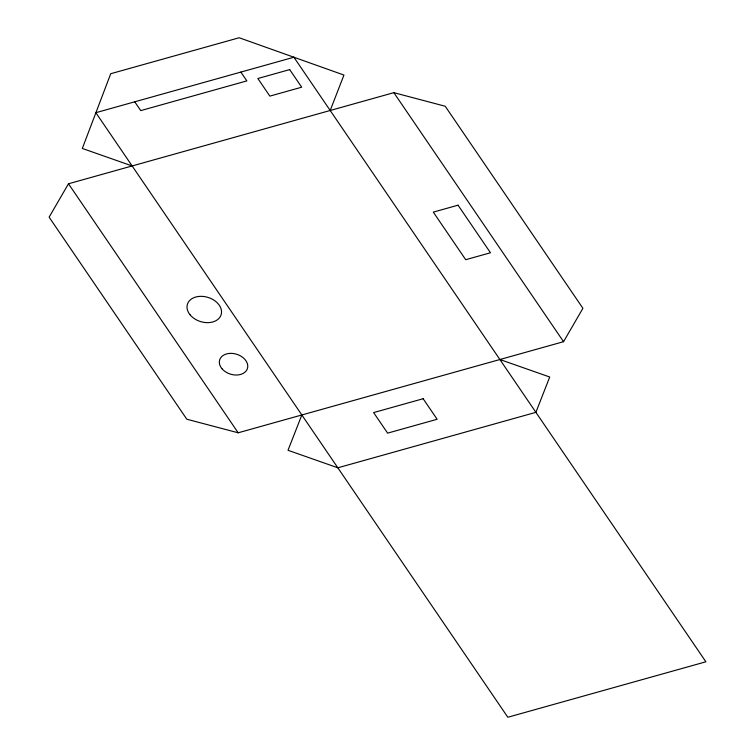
<?xml version="1.0" encoding="UTF-8"?>
<svg xmlns="http://www.w3.org/2000/svg" width="755" height="755" viewBox="0 0 755 755"><rect width="100%" height="100%" fill="white"/><g stroke="black" fill="none" stroke-linecap="round" stroke-linejoin="round"><path stroke-width="1.13" d="M330.19 110.494L343.95 75.056L239.184 37.75L110.73 73.716L82.314 148.452L132.144 165.949M301.84 414.967L288.014 450.291L337.844 467.798L535.89 412.343L549.725 377.019L499.895 359.512M68.488 183.776L49.113 217.157L186.815 419.223L238.184 432.794L563.551 341.694L582.917 308.314L445.214 106.247L393.855 92.667L68.488 183.776L238.184 432.794M393.855 92.667L563.551 341.694M240.854 72.093L246.847 80.898L140.751 110.608L134.749 101.802M293.903 57.238L95.847 112.693L507.832 717.25L705.887 661.795L293.903 57.238M289.693 69.602L257.861 78.511L269.856 96.121L301.689 87.203L289.693 69.602M458.049 205.19L433.294 212.117L465.712 259.701L490.476 252.765L458.049 205.19M423.14 398.725L373.621 412.589L387.626 433.134L437.136 419.27L423.14 398.725M222.196 368.978A14.534 10.419 17.2 0 0 246.64 370.233A14.534 10.419 17.2 0 0 231.813 353.378A14.534 10.419 17.2 0 0 222.196 368.978M189.977 314.693A17.648 12.646 17.2 0 0 219.809 317.364A17.648 12.646 17.2 0 0 203.029 296.422A17.648 12.646 17.2 0 0 189.977 314.693"/></g></svg>
